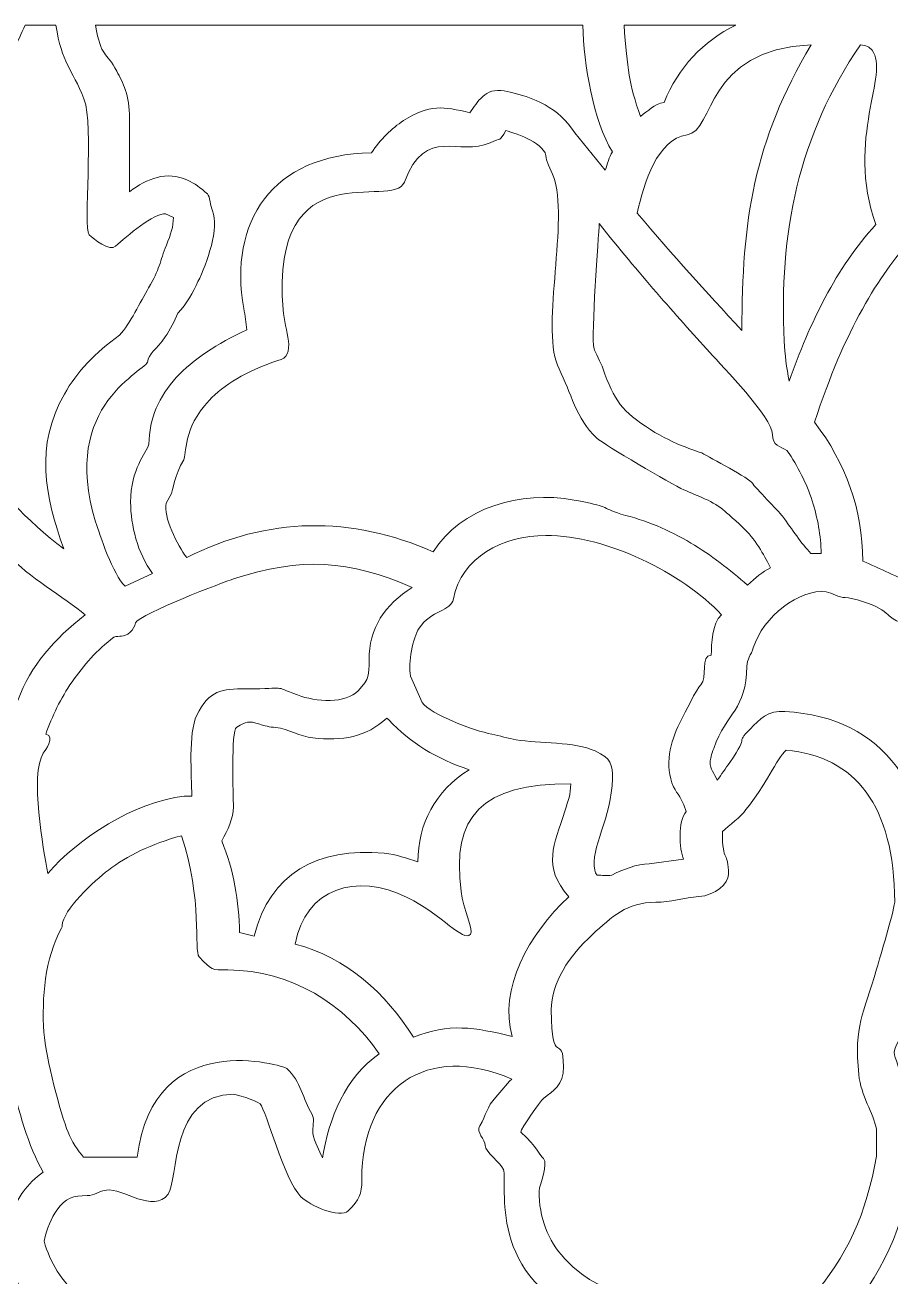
# Model space of a CAD drawing. Header units: millimetres. Extents: x -1211 to 1200, y -595 to 591.
# Drawn here: x 121 to 659, y -188 to 590 of the extents above; entities that cross this region are included whole.
import ezdxf

# ---------------------------------------------------------------- set-up
doc = ezdxf.new("R2010")
doc.units = ezdxf.units.MM
doc.header["$MEASUREMENT"] = 0
doc.layers.add('Layer 1', color=7, linetype='Continuous')

msp = doc.modelspace()

# ---------------------------------------------------------------- linework, layer by layer
at = {"layer": 'Layer 1', "color": 250, "lineweight": 20}
for points, knots in [([(121.1396, 589.7225), (121.1396, 589.7225), (140.2158, 589.7225), (140.2158, 589.7225), (143.8292, 565.7555), (150.0943, 562.884), (157.6117, 543.9122), (164.2398, 527.1843), (156.6635, 463.9553), (160.8772, 459.4915), (163.5829, 456.6251), (173.6839, 448.9637), (177.3162, 452.3156), (183.9268, 458.4159), (201.5286, 473.4463), (208.36, 472.3643), (208.36, 472.3643), (213.2157, 470.1271), (213.2157, 470.1271), (213.2157, 464.4588), (211.6366, 460.0168), (208.8292, 452.9393), (208.8292, 452.9393), (208.8251, 452.9406), (208.8251, 452.9406), (204.9034, 443.0631), (204.5326, 437.6878), (197.8184, 426.4871), (192.624, 417.8217), (186.1738, 404.0339), (179.7619, 397.0597), (164.6161, 386.4545), (153.181, 374.1126), (145.4607, 360.457), (127.0961, 327.9753), (133.2276, 297.8574), (145.0625, 264.3212), (122.0671, 282.0038), (102.5465, 302.1726), (88.6627, 326.4502), (106.0288, 335.3284), (81.5769, 350.4396), (79.3421, 354.4485), (79.3421, 354.4485), (75.7817, 374.1788), (75.7817, 374.1788), (73.4746, 399.9723), (81.5526, 463.2583), (87.0892, 488.9195), (87.3621, 490.1842), (87.0133, 491.5045), (87.1706, 492.7754), (92.8178, 515.2985), (99.4014, 536.9639), (107.3857, 557.7672), (111.5674, 568.6629), (116.1304, 579.3151), (121.1396, 589.7225)], [0, 0, 0, 0, 0.05263158, 0.05263158, 0.05263158, 0.10526316, 0.10526316, 0.10526316, 0.15789474, 0.15789474, 0.15789474, 0.21052632, 0.21052632, 0.21052632, 0.26315789, 0.26315789, 0.26315789, 0.31578947, 0.31578947, 0.31578947, 0.36842105, 0.36842105, 0.36842105, 0.42105263, 0.42105263, 0.42105263, 0.47368421, 0.47368421, 0.47368421, 0.52631579, 0.52631579, 0.52631579, 0.57894737, 0.57894737, 0.57894737, 0.63157895, 0.63157895, 0.63157895, 0.68421053, 0.68421053, 0.68421053, 0.73684211, 0.73684211, 0.73684211, 0.78947368, 0.78947368, 0.78947368, 0.84210526, 0.84210526, 0.84210526, 0.89473684, 0.89473684, 0.89473684, 0.94736842, 0.94736842, 0.94736842, 1, 1, 1, 1]), ([(164.7292, 589.7225), (164.7292, 589.7225), (467.5973, 589.7225), (467.5973, 589.7225), (468.2327, 564.9507), (474.087, 530.5554), (485.9646, 510.9123), (483.8166, 507.8317), (482.8818, 503.3434), (481.5773, 499.5463), (481.5773, 499.5463), (462.6444, 522.838), (462.6444, 522.838), (452.1483, 538.3786), (438.4054, 544.8302), (418.7497, 548.7739), (406.911, 551.1492), (402.0187, 541.6347), (397.4386, 535.2874), (380.8356, 539.1198), (372.4184, 540.6337), (356.1758, 530.3298), (348.62, 525.5368), (341.9834, 518.7322), (336.2646, 510.304), (274.3837, 509.5234), (247.3059, 467.0831), (256.9395, 413.7377), (257.7449, 409.2778), (258.5509, 404.8173), (258.7432, 400.4076), (240.2554, 391.6983), (225.381, 382.0863), (214.9835, 370.7463), (204.2195, 359.0063), (198.2532, 345.4925), (198.0292, 329.3378), (196.1924, 323.6822), (186.6238, 314.2045), (186.6238, 293.3449), (186.6238, 278.8073), (190.8838, 261.9047), (200.1594, 248.9689), (200.1594, 248.9689), (183.155, 241.1254), (183.155, 241.1254), (175.848, 247.8627), (167.1361, 273.8251), (164.8918, 281.0729), (142.076, 354.753), (197.3175, 375.1458), (197.3175, 380.9648), (197.3175, 384.8665), (202.8092, 388.2533), (208.0912, 396.0546), (211.2239, 400.6817), (213.9391, 405.7144), (215.8515, 410.8042), (221.7744, 416.5166), (225.3769, 423.9549), (228.4641, 430.3297), (233.9859, 441.7305), (242.0949, 463.9377), (237.4052, 474.3924), (236.1623, 477.1634), (235.9868, 483.2348), (234.285, 484.8481), (230.2305, 488.5896), (226.1306, 491.4174), (221.9921, 493.3253), (221.9921, 493.3253), (221.9866, 493.3158), (221.9866, 493.3158), (208.8673, 499.3622), (196.9532, 494.4313), (185.919, 486.1997), (185.919, 486.1997), (185.919, 531.6649), (185.919, 531.6649), (185.919, 546.4005), (181.9465, 553.7448), (177.9775, 561.0841), (177.9775, 561.0841), (177.9741, 561.0841), (177.9741, 561.0841), (171.4733, 573.6196), (168.408, 568.7414), (164.7292, 589.7225)], [0, 0, 0, 0, 0.03448276, 0.03448276, 0.03448276, 0.06896552, 0.06896552, 0.06896552, 0.10344828, 0.10344828, 0.10344828, 0.13793103, 0.13793103, 0.13793103, 0.17241379, 0.17241379, 0.17241379, 0.20689655, 0.20689655, 0.20689655, 0.24137931, 0.24137931, 0.24137931, 0.27586207, 0.27586207, 0.27586207, 0.31034483, 0.31034483, 0.31034483, 0.34482759, 0.34482759, 0.34482759, 0.37931034, 0.37931034, 0.37931034, 0.4137931, 0.4137931, 0.4137931, 0.44827586, 0.44827586, 0.44827586, 0.48275862, 0.48275862, 0.48275862, 0.51724138, 0.51724138, 0.51724138, 0.55172414, 0.55172414, 0.55172414, 0.5862069, 0.5862069, 0.5862069, 0.62068966, 0.62068966, 0.62068966, 0.65517241, 0.65517241, 0.65517241, 0.68965517, 0.68965517, 0.68965517, 0.72413793, 0.72413793, 0.72413793, 0.75862069, 0.75862069, 0.75862069, 0.79310345, 0.79310345, 0.79310345, 0.82758621, 0.82758621, 0.82758621, 0.86206897, 0.86206897, 0.86206897, 0.89655172, 0.89655172, 0.89655172, 0.93103448, 0.93103448, 0.93103448, 0.96551724, 0.96551724, 0.96551724, 1, 1, 1, 1]), ([(493.1778, 589.7225), (493.1778, 589.7225), (562.7535, 589.7225), (562.7535, 589.7225), (541.9911, 579.586), (527.0963, 563.459), (518.0321, 541.6686), (511.9949, 540.7434), (508.1155, 536.2481), (503.3817, 532.9892), (496.3975, 552.8229), (495.2874, 562.4036), (493.1778, 589.7225)], [0, 0, 0, 0, 0.25, 0.25, 0.25, 0.5, 0.5, 0.5, 0.75, 0.75, 0.75, 1, 1, 1, 1]), ([(501.3969, 472.8843), (524.1581, 445.921), (543.5515, 424.688), (566.4159, 400.0586), (566.4159, 467.9418), (573.764, 517.4903), (609.4819, 577.4193), (542.8838, 574.517), (549.934, 523.9177), (532.3269, 521.4819), (513.8859, 518.9307), (505.6466, 491.9298), (501.3969, 472.8843)], [0, 0, 0, 0, 0.25, 0.25, 0.25, 0.5, 0.5, 0.5, 0.75, 0.75, 0.75, 1, 1, 1, 1]), ([(649.5577, 465.7733), (630.7218, 519.8192), (658.5832, 559.4881), (647.2931, 574.0751), (645.8279, 575.9685), (643.4971, 577.1669), (640.0572, 577.4726), (601.5534, 521.4753), (589.1855, 459.3617), (592.7591, 393.3787), (593.2056, 385.143), (594.084, 376.8916), (595.8084, 368.6095), (608.4696, 404.5429), (625.0092, 438.7851), (649.5577, 465.7733)], [0, 0, 0, 0, 0.2, 0.2, 0.2, 0.4, 0.4, 0.4, 0.6, 0.6, 0.6, 0.8, 0.8, 0.8, 1, 1, 1, 1]), ([(530.3415, 301.0116), (522.4508, 304.6375), (480.6743, 329.116), (476.2883, 333.1499), (463.2097, 345.1785), (460.2154, 361.5715), (452.8117, 376.1121), (441.0962, 399.1215), (458.1705, 463.7986), (450.209, 493.2217), (448.9319, 497.9416), (444.889, 504.2996), (444.889, 507.1385), (444.889, 516.0951), (426.998, 521.9926), (419.6846, 524.2862), (415.7695, 517.0595), (416.9761, 519.7952), (409.9726, 516.5642), (390.7573, 507.6994), (370.0767, 527.686), (356.6875, 492.2039), (349.8769, 474.1552), (273.489, 513.8365), (281.3274, 412.7281), (282.2424, 400.9248), (290.4291, 383.6163), (278.0432, 381.305), (258.0459, 374.5233), (244.4303, 366.1376), (235.3921, 356.5471), (218.7324, 338.8678), (221.6, 323.0071), (219.5766, 319.6934), (213.9414, 310.464), (212.6784, 299.8202), (211.9914, 298.6859), (211.9914, 298.6859), (208.7127, 292.6348), (208.7127, 292.6348), (206.6779, 284.3919), (215.6436, 266.6293), (221.4382, 258.9395), (271.9057, 284.4455), (323.7804, 284.9886), (374.7035, 262.4839), (391.6526, 289.8357), (428.9261, 300.7856), (462.2394, 294.645), (484.4694, 290.5474), (478.2108, 290.3167), (491.2708, 285.829), (506.7196, 282.2248), (521.1889, 275.9823), (534.6846, 267.9775), (547.2488, 260.5251), (558.9699, 251.5405), (569.8496, 241.7383), (575.24, 246.675), (578.863, 249.7591), (584.2851, 252.6277), (581.1847, 258.2938), (575.7479, 269.3957), (568.172, 276.3867), (568.172, 277.0494), (557.3226, 286.3987), (556.0349, 287.5868), (548.9707, 294.1058), (538.7604, 297.1386), (530.3415, 301.0116)], [0, 0, 0, 0, 0.04347826, 0.04347826, 0.04347826, 0.08695652, 0.08695652, 0.08695652, 0.13043478, 0.13043478, 0.13043478, 0.17391304, 0.17391304, 0.17391304, 0.2173913, 0.2173913, 0.2173913, 0.26086957, 0.26086957, 0.26086957, 0.30434783, 0.30434783, 0.30434783, 0.34782609, 0.34782609, 0.34782609, 0.39130435, 0.39130435, 0.39130435, 0.43478261, 0.43478261, 0.43478261, 0.47826087, 0.47826087, 0.47826087, 0.52173913, 0.52173913, 0.52173913, 0.56521739, 0.56521739, 0.56521739, 0.60869565, 0.60869565, 0.60869565, 0.65217391, 0.65217391, 0.65217391, 0.69565217, 0.69565217, 0.69565217, 0.73913043, 0.73913043, 0.73913043, 0.7826087, 0.7826087, 0.7826087, 0.82608696, 0.82608696, 0.82608696, 0.86956522, 0.86956522, 0.86956522, 0.91304348, 0.91304348, 0.91304348, 0.95652174, 0.95652174, 0.95652174, 1, 1, 1, 1]), ([(-296.4143, 370.0825), (-296.3618, 361.7178), (-294.4956, 353.3639), (-290.8159, 345.4423), (-287.343, 337.9652), (-282.2386, 330.8484), (-275.5014, 324.4438), (-270.5142, 322.0194), (-269.2124, 319.3701), (-269.8535, 313.9582), (-269.9774, 312.6467), (-270.7359, 308.6287), (-275.3657, 307.832), (-296.9936, 284.3184), (-307.8094, 264.2151), (-307.8094, 244.2846), (-308.0636, 226.451), (-295.2405, 211.276), (-279.1203, 200.3974), (-258.347, 266.8293), (-184.0902, 310.5442), (-109.9625, 310.5442), (-109.6987, 310.5442), (-109.441, 310.5169), (-109.1944, 310.4647), (-69.9748, 305.2603), (-35.2844, 293.3526), (-5.1286, 275.9601), (26.5497, 257.6908), (53.2076, 233.3781), (74.8475, 204.4415), (81.4719, 198.0828), (98.4074, 189.6796), (116.5168, 170.1823), (124.7011, 192.1672), (139.0067, 208.0696), (158.3377, 223.3871), (145.7373, 234.0119), (121.8516, 247.6763), (111.3628, 259.902), (111.3628, 259.902), (92.9473, 280.2928), (92.9473, 280.2928), (90.3811, 282.1702), (46.4908, 303.5348), (44.3127, 304.4809), (31.9747, 309.8396), (18.0858, 312.6986), (6.0674, 318.6317), (6.0674, 318.6317), (-16.1917, 328.9018), (-16.1917, 328.9018), (-24.4722, 330.83), (-33.8232, 333.7679), (-43.0764, 337.7082), (-79.3461, 353.1541), (-104.6044, 382.5606), (-124.3477, 414.4319), (-136.58, 434.1784), (-144.2038, 464.1055), (-165.5679, 483.8748), (-170.6109, 488.5413), (-168.8195, 493.4417), (-178.3244, 493.4417), (-181.8248, 493.4417), (-186.1513, 495.6924), (-189.4543, 496.7088), (-202.3242, 490.7707), (-218.6236, 484.2922), (-216.658, 468.9445), (-214.8528, 454.8498), (-208.0657, 454.1693), (-221.4682, 441.8014), (-227.1151, 436.5904), (-280.4188, 440.3938), (-292.6877, 383.8493), (-293.69, 379.2302), (-295.1769, 374.6537), (-296.4143, 370.0825)], [0, 0, 0, 0, 0.03846154, 0.03846154, 0.03846154, 0.07692308, 0.07692308, 0.07692308, 0.11538462, 0.11538462, 0.11538462, 0.15384615, 0.15384615, 0.15384615, 0.19230769, 0.19230769, 0.19230769, 0.23076923, 0.23076923, 0.23076923, 0.26923077, 0.26923077, 0.26923077, 0.30769231, 0.30769231, 0.30769231, 0.34615385, 0.34615385, 0.34615385, 0.38461538, 0.38461538, 0.38461538, 0.42307692, 0.42307692, 0.42307692, 0.46153846, 0.46153846, 0.46153846, 0.5, 0.5, 0.5, 0.53846154, 0.53846154, 0.53846154, 0.57692308, 0.57692308, 0.57692308, 0.61538462, 0.61538462, 0.61538462, 0.65384615, 0.65384615, 0.65384615, 0.69230769, 0.69230769, 0.69230769, 0.73076923, 0.73076923, 0.73076923, 0.76923077, 0.76923077, 0.76923077, 0.80769231, 0.80769231, 0.80769231, 0.84615385, 0.84615385, 0.84615385, 0.88461538, 0.88461538, 0.88461538, 0.92307692, 0.92307692, 0.92307692, 0.96153846, 0.96153846, 0.96153846, 1, 1, 1, 1]), ([(972.5162, 219.4187), (972.5162, 219.4187), (976.5843, 219.4187), (976.5843, 219.4187), (976.5843, 251.9216), (979.4884, 300.6778), (930.6552, 300.6765), (907.1806, 300.676), (885.7508, 292.9708), (868.5283, 277.0771), (866.2912, 275.0126), (862.634, 276.7279), (862.6482, 279.4014), (862.6524, 290.1109), (863.6355, 300.8558), (866.5669, 311.2263), (869.4839, 321.5448), (874.3313, 331.4365), (882.0544, 340.4726), (887.1701, 348.8481), (888.1962, 360.3509), (893.5267, 368.5713), (908.9098, 392.2942), (917.9634, 424.8978), (891.4736, 444.6419), (864.3666, 464.846), (826.1938, 464.7398), (815.2088, 469.2326), (805.1076, 473.3639), (781.358, 481.9087), (772.1477, 479.4213), (772.0948, 479.407), (743.9716, 466.4024), (729.8617, 465.4371), (720.9124, 464.8248), (711.5255, 473.6264), (690.242, 466.0646), (684.4582, 464.0098), (678.1833, 460.7031), (670.9776, 455.7417), (661.6942, 445.4163), (651.4895, 431.6756), (641.2753, 413.2531), (631.1002, 394.9019), (620.9149, 371.8976), (611.6141, 342.9877), (631.1237, 317.289), (641.2683, 289.1803), (641.6596, 256.7499), (652.046, 251.9578), (663.6938, 247.0259), (673.6357, 241.7803), (682.3009, 237.2082), (678.8369, 236.9453), (688.5643, 236.9453), (695.6773, 269.7094), (694.1923, 285.9052), (731.7337, 299.7426), (736.7607, 301.5955), (760.9682, 300.6833), (774.0554, 288.6086), (774.0554, 288.6086), (774.0624, 288.6148), (774.0624, 288.6148), (788.0483, 275.7048), (787.198, 251.794), (785.2564, 249.3261), (778.9781, 241.3464), (779.4439, 241.4451), (776.3028, 232.762), (771.4848, 219.4426), (778.4549, 205.9259), (782.0886, 192.4834), (782.0886, 192.4834), (789.594, 164.7395), (789.594, 164.7395), (795.9207, 148.8427), (800.0436, 140.3922), (801.0393, 123.0342), (875.113, 155.801), (899.6422, 214.2317), (902.5429, 215.5698), (912.852, 220.3253), (923.1555, 224.4132), (935.0735, 222.8747), (935.0735, 222.8747), (972.5162, 219.4187), (972.5162, 219.4187)], [0, 0, 0, 0, 0.03448276, 0.03448276, 0.03448276, 0.06896552, 0.06896552, 0.06896552, 0.10344828, 0.10344828, 0.10344828, 0.13793103, 0.13793103, 0.13793103, 0.17241379, 0.17241379, 0.17241379, 0.20689655, 0.20689655, 0.20689655, 0.24137931, 0.24137931, 0.24137931, 0.27586207, 0.27586207, 0.27586207, 0.31034483, 0.31034483, 0.31034483, 0.34482759, 0.34482759, 0.34482759, 0.37931034, 0.37931034, 0.37931034, 0.4137931, 0.4137931, 0.4137931, 0.44827586, 0.44827586, 0.44827586, 0.48275862, 0.48275862, 0.48275862, 0.51724138, 0.51724138, 0.51724138, 0.55172414, 0.55172414, 0.55172414, 0.5862069, 0.5862069, 0.5862069, 0.62068966, 0.62068966, 0.62068966, 0.65517241, 0.65517241, 0.65517241, 0.68965517, 0.68965517, 0.68965517, 0.72413793, 0.72413793, 0.72413793, 0.75862069, 0.75862069, 0.75862069, 0.79310345, 0.79310345, 0.79310345, 0.82758621, 0.82758621, 0.82758621, 0.86206897, 0.86206897, 0.86206897, 0.89655172, 0.89655172, 0.89655172, 0.93103448, 0.93103448, 0.93103448, 0.96551724, 0.96551724, 0.96551724, 1, 1, 1, 1]), ([(541.5691, 323.904), (546.7744, 320.7071), (571.4578, 308.1038), (572.9905, 305.1593), (574.6175, 302.0339), (589.0958, 288.2272), (591.7195, 284.5778), (597.5393, 276.4832), (603.352, 267.7518), (609.3317, 261.4794), (609.3317, 261.4794), (615.7457, 261.4794), (615.7457, 261.4794), (615.4426, 272.5219), (613.5618, 283.5281), (610.1053, 294.1594), (606.5525, 305.0874), (601.333, 315.6284), (594.454, 325.4114), (590.2814, 328.0725), (585.4081, 328.2784), (585.4081, 335.4017), (585.4081, 346.0012), (554.2048, 377.7009), (546.4546, 386.3167), (525.1786, 409.9694), (502.298, 435.4031), (477.8294, 466.4364), (477.3939, 458.8001), (472.5871, 396.3924), (474.557, 388.6944), (475.0291, 386.8496), (479.0499, 379.5145), (480.0548, 376.5857), (487.0341, 356.2435), (491.9476, 349.7338), (509.6222, 338.4496), (524.4537, 328.9806), (541.554, 323.9148), (541.5691, 323.904)], [0, 0, 0, 0, 0.07692308, 0.07692308, 0.07692308, 0.15384615, 0.15384615, 0.15384615, 0.23076923, 0.23076923, 0.23076923, 0.30769231, 0.30769231, 0.30769231, 0.38461538, 0.38461538, 0.38461538, 0.46153846, 0.46153846, 0.46153846, 0.53846154, 0.53846154, 0.53846154, 0.61538462, 0.61538462, 0.61538462, 0.69230769, 0.69230769, 0.69230769, 0.76923077, 0.76923077, 0.76923077, 0.84615385, 0.84615385, 0.84615385, 0.92307692, 0.92307692, 0.92307692, 1, 1, 1, 1]), ([(553.7966, 223.4233), (528.9521, 249.5239), (482.9724, 272.6401), (444.5294, 272.6401), (417.823, 272.6401), (392.0881, 259.0715), (387.1782, 233.2668), (385.7169, 225.5867), (373.3982, 226.3991), (365.8064, 215.0167), (361.9166, 209.1844), (358.8768, 193.6418), (360.6193, 185.2923), (360.6193, 185.2923), (367.6956, 168.9679), (367.6956, 168.9679), (373.1794, 161.4642), (399.9889, 151.3034), (411.0171, 149.2638), (416.1071, 148.3224), (421.0519, 146.6208), (426.1608, 145.7741), (440.2178, 143.4444), (462.7793, 144.592), (475.3113, 138.8144), (475.3113, 138.8144), (475.3113, 138.8024), (475.3113, 138.8024), (485.27, 134.2091), (486.0855, 130.3673), (485.9597, 121.4658), (485.6253, 97.8165), (472.102, 78.0468), (474.9647, 64.8449), (475.2204, 63.6676), (475.6682, 62.665), (476.4523, 61.7062), (479.2763, 61.7062), (482.8055, 61.1157), (485.5201, 61.7062), (493.1798, 65.2353), (500.8402, 68.657), (508.8816, 68.7174), (508.8816, 68.7174), (530.1079, 71.5173), (530.1079, 71.5173), (527.5133, 78.122), (526.5873, 94.994), (531.8062, 101.2849), (527.3643, 113.5825), (525.7612, 111.3925), (523.0001, 119.0429), (518.1862, 132.3812), (522.9201, 147.1953), (528.7459, 157.9915), (528.7459, 157.9915), (528.7515, 157.989), (528.7515, 157.989), (530.995, 162.1607), (538.1323, 177.4139), (540.8417, 179.9247), (545.2488, 184.0086), (540.3993, 198.3903), (547.4363, 198.3903), (547.5204, 205.3122), (547.6657, 217.7604), (553.7966, 223.4233)], [0, 0, 0, 0, 0.04545455, 0.04545455, 0.04545455, 0.09090909, 0.09090909, 0.09090909, 0.13636364, 0.13636364, 0.13636364, 0.18181818, 0.18181818, 0.18181818, 0.22727273, 0.22727273, 0.22727273, 0.27272727, 0.27272727, 0.27272727, 0.31818182, 0.31818182, 0.31818182, 0.36363636, 0.36363636, 0.36363636, 0.40909091, 0.40909091, 0.40909091, 0.45454545, 0.45454545, 0.45454545, 0.5, 0.5, 0.5, 0.54545455, 0.54545455, 0.54545455, 0.59090909, 0.59090909, 0.59090909, 0.63636364, 0.63636364, 0.63636364, 0.68181818, 0.68181818, 0.68181818, 0.72727273, 0.72727273, 0.72727273, 0.77272727, 0.77272727, 0.77272727, 0.81818182, 0.81818182, 0.81818182, 0.86363636, 0.86363636, 0.86363636, 0.90909091, 0.90909091, 0.90909091, 0.95454545, 0.95454545, 0.95454545, 1, 1, 1, 1]), ([(546.7273, 132.1268), (546.5795, 127.0884), (549.4098, 125.1361), (551.0588, 120.5801), (553.7181, 124.2733), (556.3512, 127.9665), (558.8837, 131.6406), (558.8837, 131.6406), (558.8968, 131.6406), (558.8968, 131.6406), (572.444, 151.2855), (561.085, 141.6754), (571.6837, 152.597), (577.0401, 158.1168), (582.8417, 164.3392), (593.1677, 163.3104), (624.5346, 161.4322), (647.1313, 149.5798), (662.4128, 129.1076), (677.4773, 108.9255), (685.2616, 80.4224), (687.2148, 44.9114), (687.8284, 38.5192), (678.0456, 6.3166), (675.4992, 1.0483), (665.7463, -19.1303), (664.0349, -41.1108), (664.0277, -41.1236), (658.636, -50.6227), (661.7456, -48.63), (664.4265, -60.0343), (664.4265, -60.0343), (673.3284, -81.912), (673.3284, -81.912), (690.0056, -59.3325), (703.7169, -33.591), (710.8462, -7.2897), (712.063, -2.8008), (738.9401, 26.2873), (742.2359, 29.3314), (742.2359, 29.3314), (742.2428, 29.325), (742.2428, 29.325), (761.1899, 46.8325), (767.2058, 53.0808), (772.5226, 78.8279), (776.0904, 96.1049), (775.8623, 115.6039), (772.9663, 133.4099), (769.4778, 154.8593), (765.7302, 166.6914), (756.6266, 186.8767), (752.1173, 196.8751), (751.1135, 224.9277), (753.0248, 237.2778), (754.1277, 244.4039), (767.1718, 261.8615), (755.8949, 272.2721), (752.4985, 275.4073), (738.7753, 277.6339), (734.5245, 276.1501), (731.3599, 275.0455), (722.3306, 267.2933), (721.3829, 264.4572), (720.2972, 261.2077), (718.1515, 257.3084), (717.5593, 254.1586), (714.8279, 239.6329), (717.4644, 226.3903), (702.6114, 217.2456), (689.3741, 209.0959), (687.6008, 214.6734), (675.6701, 216.5724), (657.0448, 219.537), (661.9562, 221.2656), (651.4978, 227.5584), (647.8324, 229.7638), (635.2599, 234.0933), (630.6242, 234.0933), (626.6011, 234.0933), (622.696, 237.0177), (618.7467, 237.5881), (602.486, 239.9366), (579.2894, 221.9004), (573.5238, 202.9538), (572.1749, 198.5212), (569.56, 195.564), (569.501, 191.5502), (569.0963, 163.9529), (557.2146, 163.3744), (548.9133, 140.3574), (547.6015, 136.7196), (546.7273, 133.5707), (546.7273, 132.1268)], [0, 0, 0, 0, 0.03225806, 0.03225806, 0.03225806, 0.06451613, 0.06451613, 0.06451613, 0.09677419, 0.09677419, 0.09677419, 0.12903226, 0.12903226, 0.12903226, 0.16129032, 0.16129032, 0.16129032, 0.19354839, 0.19354839, 0.19354839, 0.22580645, 0.22580645, 0.22580645, 0.25806452, 0.25806452, 0.25806452, 0.29032258, 0.29032258, 0.29032258, 0.32258065, 0.32258065, 0.32258065, 0.35483871, 0.35483871, 0.35483871, 0.38709677, 0.38709677, 0.38709677, 0.41935484, 0.41935484, 0.41935484, 0.4516129, 0.4516129, 0.4516129, 0.48387097, 0.48387097, 0.48387097, 0.51612903, 0.51612903, 0.51612903, 0.5483871, 0.5483871, 0.5483871, 0.58064516, 0.58064516, 0.58064516, 0.61290323, 0.61290323, 0.61290323, 0.64516129, 0.64516129, 0.64516129, 0.67741935, 0.67741935, 0.67741935, 0.70967742, 0.70967742, 0.70967742, 0.74193548, 0.74193548, 0.74193548, 0.77419355, 0.77419355, 0.77419355, 0.80645161, 0.80645161, 0.80645161, 0.83870968, 0.83870968, 0.83870968, 0.87096774, 0.87096774, 0.87096774, 0.90322581, 0.90322581, 0.90322581, 0.93548387, 0.93548387, 0.93548387, 0.96774194, 0.96774194, 0.96774194, 1, 1, 1, 1]), ([(224.5997, 110.7711), (224.5997, 123.7305), (222.2451, 149.5741), (227.7607, 161.0203), (227.7607, 161.0203), (227.7654, 161.0184), (227.7654, 161.0184), (235.3214, 176.6883), (243.2273, 177.3618), (258.431, 177.3618), (285.3293, 177.3618), (273.8746, 179.8007), (290.2127, 173.593), (301.7405, 169.213), (320.4956, 168.0625), (327.9234, 176.2137), (335.2346, 184.2368), (334.7416, 185.6872), (334.7419, 195.2127), (334.7426, 215.1564), (344.5201, 229.5229), (361.5791, 240.388), (322.6395, 257.3491), (292.326, 259.5106), (250.5695, 245.6814), (245.0209, 243.8437), (192.9089, 224.275), (189.5828, 218.3214), (189.1971, 216.2132), (187.9892, 214.2201), (186.3275, 212.6854), (186.3275, 212.6854), (186.3344, 212.679), (186.3344, 212.679), (181.9306, 208.6152), (179.8595, 210.8299), (176.1181, 209.5594), (165.8907, 201.5253), (157.2534, 192.0174), (150.2124, 181.7289), (143.1789, 171.4518), (137.7432, 160.3915), (133.9085, 149.2371), (140.3925, 147.7976), (133.1325, 138.7934), (132.3336, 137.4875), (123.9343, 123.76), (132.3732, 77.8777), (135.1679, 62.7909), (153.8783, 84.3131), (188.7103, 107.1466), (219.9522, 110.7374), (221.4803, 110.9129), (223.0654, 110.7711), (224.5997, 110.7711)], [0, 0, 0, 0, 0.05555556, 0.05555556, 0.05555556, 0.11111111, 0.11111111, 0.11111111, 0.16666667, 0.16666667, 0.16666667, 0.22222222, 0.22222222, 0.22222222, 0.27777778, 0.27777778, 0.27777778, 0.33333333, 0.33333333, 0.33333333, 0.38888889, 0.38888889, 0.38888889, 0.44444444, 0.44444444, 0.44444444, 0.5, 0.5, 0.5, 0.55555556, 0.55555556, 0.55555556, 0.61111111, 0.61111111, 0.61111111, 0.66666667, 0.66666667, 0.66666667, 0.72222222, 0.72222222, 0.72222222, 0.77777778, 0.77777778, 0.77777778, 0.83333333, 0.83333333, 0.83333333, 0.88888889, 0.88888889, 0.88888889, 0.94444444, 0.94444444, 0.94444444, 1, 1, 1, 1]), ([(263.408, 23.8498), (273.1636, 62.7518), (302.5097, 79.0974), (344.2212, 75.26), (351.9882, 74.5454), (358.1057, 72.0959), (365.1326, 69.9355), (365.1326, 93.432), (375.8681, 114.1448), (396.9557, 127.1368), (376.7435, 133.9379), (360.4913, 143.7836), (347.0072, 158.0627), (347.0072, 158.0627), (345.7836, 159.1899), (345.7836, 159.1899), (333.0439, 147.4207), (318.042, 144.8335), (299.7953, 146.9381), (292.1099, 147.8246), (284.6338, 152.2536), (276.8955, 153.4871), (272.8403, 153.5616), (269.8366, 154.4853), (266.8355, 155.4091), (266.8355, 155.4091), (266.8369, 155.4128), (266.8369, 155.4128), (259.3488, 157.715), (258.7213, 157.1874), (252.5089, 153.6188), (248.8114, 151.4948), (250.4821, 110.5138), (250.4821, 104.0905), (250.4821, 96.7792), (246.9415, 89.8317), (243.2033, 82.9012), (250.6014, 65.2259), (253.9886, 45.2435), (254.2595, 25.9638), (254.2595, 25.9638), (263.408, 23.8498), (263.408, 23.8498)], [0, 0, 0, 0, 0.07142857, 0.07142857, 0.07142857, 0.14285714, 0.14285714, 0.14285714, 0.21428571, 0.21428571, 0.21428571, 0.28571429, 0.28571429, 0.28571429, 0.35714286, 0.35714286, 0.35714286, 0.42857143, 0.42857143, 0.42857143, 0.5, 0.5, 0.5, 0.57142857, 0.57142857, 0.57142857, 0.64285714, 0.64285714, 0.64285714, 0.71428571, 0.71428571, 0.71428571, 0.78571429, 0.78571429, 0.78571429, 0.85714286, 0.85714286, 0.85714286, 0.92857143, 0.92857143, 0.92857143, 1, 1, 1, 1]), ([(568.9458, 102.3682), (565.7106, 97.7625), (558.6425, 92.7643), (554.3125, 88.77), (554.3125, 68.2745), (558.1163, 77.1666), (558.1163, 62.0381), (558.1163, 56.6881), (549.7599, 49.0395), (539.6926, 48.3413), (530.8144, 47.7256), (521.7918, 44.8388), (512.896, 44.8388), (494.9564, 44.8388), (485.5345, 35.8026), (473.5346, 24.7368), (459.0409, 11.3713), (447.9741, -4.9426), (447.9741, -22.0838), (447.9741, -58.9896), (455.5642, -35.5916), (455.5642, -57.1238), (455.5642, -69.3571), (449.296, -71.8337), (443.1164, -77.0715), (441.1035, -78.7776), (428.986, -95.9712), (428.986, -97.8754), (439.6771, -107.735), (441.0911, -112.5888), (443.0839, -114.3867), (446.286, -117.2755), (440.8102, -130.4269), (440.377, -134.5384), (440.4425, -151.1298), (445.8376, -165.2114), (456.1209, -176.3753), (484.9272, -207.6496), (509.5586, -189.8471), (520.4799, -220.0972), (524.5785, -231.4498), (525.593, -243.6197), (522.4889, -254.9934), (560.2017, -241.4105), (588.8046, -223.2588), (609.4708, -200.5368), (631.3096, -176.524), (644.348, -147.3236), (649.9752, -112.9448), (649.9752, -112.9448), (649.9752, -96.1684), (649.9752, -96.1684), (648.1955, -86.0569), (640.3647, -75.3303), (639.072, -62.2334), (635.995, -31.0579), (641.8283, -25.6415), (650.1213, 3.3662), (652.5103, 11.7227), (660.3244, 37.0543), (661.3635, 44.8808), (661.3132, 74.9923), (655.1327, 97.6317), (643.6769, 113.2124), (632.2287, 128.7815), (615.353, 137.356), (593.9469, 139.3433), (588.0812, 133.9307), (581.081, 117.3198), (568.9458, 102.3682)], [0, 0, 0, 0, 0.04347826, 0.04347826, 0.04347826, 0.08695652, 0.08695652, 0.08695652, 0.13043478, 0.13043478, 0.13043478, 0.17391304, 0.17391304, 0.17391304, 0.2173913, 0.2173913, 0.2173913, 0.26086957, 0.26086957, 0.26086957, 0.30434783, 0.30434783, 0.30434783, 0.34782609, 0.34782609, 0.34782609, 0.39130435, 0.39130435, 0.39130435, 0.43478261, 0.43478261, 0.43478261, 0.47826087, 0.47826087, 0.47826087, 0.52173913, 0.52173913, 0.52173913, 0.56521739, 0.56521739, 0.56521739, 0.60869565, 0.60869565, 0.60869565, 0.65217391, 0.65217391, 0.65217391, 0.69565217, 0.69565217, 0.69565217, 0.73913043, 0.73913043, 0.73913043, 0.7826087, 0.7826087, 0.7826087, 0.82608696, 0.82608696, 0.82608696, 0.86956522, 0.86956522, 0.86956522, 0.91304348, 0.91304348, 0.91304348, 0.95652174, 0.95652174, 0.95652174, 1, 1, 1, 1]), ([(458.8284, 48.1665), (442.1797, 67.6978), (449.7883, 80.0395), (456.4122, 101.4533), (458.6396, 108.6541), (460.0823, 111.2692), (460.0823, 118.4339), (404.6313, 118.4339), (385.9466, 98.4347), (391.9339, 51.4406), (393.2844, 40.8404), (399.9697, 27.2946), (397.7658, 24.9192), (393.116, 19.9071), (380.8882, 36.5357), (358.3858, 47.8613), (326.8552, 63.7309), (295.0059, 53.2378), (288.8623, 18.8089), (320.8498, 10.4223), (345.2744, -11.6573), (362.3921, -38.9907), (384.1235, -30.0709), (400.4198, -32.8299), (423.7645, -38.5074), (415.0526, -9.484), (433.9013, 25.1784), (458.8284, 48.1665)], [0, 0, 0, 0, 0.11111111, 0.11111111, 0.11111111, 0.22222222, 0.22222222, 0.22222222, 0.33333333, 0.33333333, 0.33333333, 0.44444444, 0.44444444, 0.44444444, 0.55555556, 0.55555556, 0.55555556, 0.66666667, 0.66666667, 0.66666667, 0.77777778, 0.77777778, 0.77777778, 0.88888889, 0.88888889, 0.88888889, 1, 1, 1, 1]), ([(143.6274, 28.8241), (133.2755, 9.5297), (131.289, -14.3711), (132.7497, -35.9104), (133.8476, -52.0993), (143.2207, -86.8297), (147.7363, -98.0623), (149.8709, -103.3723), (153.7518, -109.5315), (157.3926, -113.5284), (157.3926, -113.5284), (190.767, -113.5284), (190.767, -113.5284), (200.6704, -31.4973), (282.0437, -56.9183), (283.6408, -58.3864), (292.3905, -66.4289), (293.6014, -77.4266), (299.3502, -87.0052), (301.281, -90.2222), (299.2406, -95.1922), (299.8608, -98.721), (300.8063, -104.1017), (303.7922, -109.5448), (305.7635, -113.9551), (310.0552, -89.2668), (319.6267, -64.0774), (341.1216, -49.274), (319.4652, -18.4201), (286.5614, 2.7783), (247.0373, 2.7783), (236.5826, 2.7783), (237.1486, 2.5168), (229.2439, 10.8848), (225.629, 14.7114), (231.5846, 46.7299), (218.2043, 86.1925), (199.3382, 81.081), (184.5887, 73.7182), (172.769, 64.8303), (164.3387, 58.4911), (144.1394, 39.598), (144.1394, 30.491), (144.1394, 29.8794), (143.9519, 29.3091), (143.6274, 28.8241)], [0, 0, 0, 0, 0.06666667, 0.06666667, 0.06666667, 0.13333333, 0.13333333, 0.13333333, 0.2, 0.2, 0.2, 0.26666667, 0.26666667, 0.26666667, 0.33333333, 0.33333333, 0.33333333, 0.4, 0.4, 0.4, 0.46666667, 0.46666667, 0.46666667, 0.53333333, 0.53333333, 0.53333333, 0.6, 0.6, 0.6, 0.66666667, 0.66666667, 0.66666667, 0.73333333, 0.73333333, 0.73333333, 0.8, 0.8, 0.8, 0.86666667, 0.86666667, 0.86666667, 0.93333333, 0.93333333, 0.93333333, 1, 1, 1, 1]), ([(901.2202, -360.3027), (900.8618, -359.8106), (895.4846, -313.5261), (873.1015, -278.2133), (848.99, -240.1735), (813.2736, -222.3392), (813.2736, -218.347), (813.2736, -205.1814), (861.1889, -232.2088), (863.1167, -232.623), (869.7747, -234.0533), (918.8445, -224.8122), (977.2898, -244.2039), (959.1849, -211.1767), (923.4609, -199.7568), (881.4254, -200.4935), (881.2848, -200.4985), (881.1422, -200.4961), (880.9982, -200.4853), (841.1549, -197.455), (803.8192, -202.6908), (768.196, -210.9041), (764.1491, -211.8372), (762.3856, -206.5572), (765.9521, -204.928), (806.2253, -186.5302), (838.9096, -176.6125), (881.287, -176.613), (931.7376, -176.6137), (976.6517, -192.5697), (999.52, -233.0673), (1024.3456, -195.8266), (1006.8825, -146.1668), (970.4231, -119.2827), (969.9885, -118.9622), (965.2168, -114.883), (965.1996, -109.6992), (965.1911, -107.1335), (967.9077, -107.4768), (973.1479, -97.7648), (982.3934, -80.6294), (992.0436, -69.4162), (991.7777, -50.1203), (991.0565, 2.2125), (926.9673, 30.9689), (870.786, 41.1228), (862.5753, 35.1279), (818.1991, 6.2837), (812.9367, 6.2837), (812.9367, 6.2837), (810.2112, 6.2837), (810.2112, 6.2837), (800.2842, -0.1921), (789.3803, -6.1867), (778.0313, -12.426), (759.2845, -22.7323), (739.3058, -33.7176), (720.8346, -48.5238), (715.1349, -60.7051), (708.4997, -72.8919), (700.4666, -84.665), (692.4728, -96.3813), (683.1024, -107.6788), (671.9085, -118.1403), (667.9333, -156.104), (653.0486, -188.2048), (628.5746, -214.8432), (605.6059, -239.842), (574.2238, -259.9854), (535.5265, -275.613), (561.8178, -277.1263), (602.784, -277.5338), (626.0517, -282.9001), (646.7246, -287.668), (653.9828, -292.8507), (667.2808, -302.9387), (683.9374, -315.5746), (679.6433, -319.0378), (679.6433, -337.5082), (679.6433, -340.4822), (671.1746, -351.3934), (669.1342, -354.5312), (680.7042, -365.2168), (679.3097, -364.2092), (686.8661, -378.1453), (687.5732, -379.4493), (694.7719, -402.9823), (694.8282, -403.9934), (695.7381, -420.3187), (698.6313, -436.8232), (698.6313, -453.1645), (698.6313, -455.2041), (695.1924, -474.1381), (694.4555, -475.6341), (687.1463, -490.4746), (687.2423, -490.4461), (687.2423, -505.7348), (687.2423, -507.9996), (689.5565, -509.1014), (690.771, -511.486), (692.9978, -515.8577), (708.2403, -525.6246), (715.024, -527.0984), (719.2666, -528.0201), (724.9982, -527.0863), (729.3726, -527.0863), (740.2324, -527.0863), (751.1074, -523.683), (760.1195, -517.7437), (768.6769, -512.1039), (775.5415, -504.1836), (779.1012, -494.7304), (779.1076, -490.4124), (779.2742, -490.2573), (783.8881, -485.985), (783.8881, -485.985), (783.8881, -485.9722), (783.8881, -485.9722), (788.6872, -481.5436), (820.1113, -478.3255), (827.9971, -478.0176), (827.9971, -478.0176), (873.3736, -474.5266), (873.3736, -474.5266), (886.115, -472.8375), (895.1546, -470.3471), (901.834, -466.6502), (908.1089, -463.177), (912.3865, -458.5499), (915.8326, -452.4168), (917.4255, -446.7471), (918.1687, -432.8693), (919.7933, -427.6387), (923.8179, -414.6816), (923.8437, -414.3926), (919.7465, -401.3982), (918.6278, -397.8505), (916.9004, -394.4244), (915.9333, -390.8408), (911.2887, -373.6302), (911.3017, -375.8051), (901.2202, -360.3027)], [0, 0, 0, 0, 0.0212766, 0.0212766, 0.0212766, 0.04255319, 0.04255319, 0.04255319, 0.06382979, 0.06382979, 0.06382979, 0.08510638, 0.08510638, 0.08510638, 0.10638298, 0.10638298, 0.10638298, 0.12765957, 0.12765957, 0.12765957, 0.14893617, 0.14893617, 0.14893617, 0.17021277, 0.17021277, 0.17021277, 0.19148936, 0.19148936, 0.19148936, 0.21276596, 0.21276596, 0.21276596, 0.23404255, 0.23404255, 0.23404255, 0.25531915, 0.25531915, 0.25531915, 0.27659574, 0.27659574, 0.27659574, 0.29787234, 0.29787234, 0.29787234, 0.31914894, 0.31914894, 0.31914894, 0.34042553, 0.34042553, 0.34042553, 0.36170213, 0.36170213, 0.36170213, 0.38297872, 0.38297872, 0.38297872, 0.40425532, 0.40425532, 0.40425532, 0.42553191, 0.42553191, 0.42553191, 0.44680851, 0.44680851, 0.44680851, 0.46808511, 0.46808511, 0.46808511, 0.4893617, 0.4893617, 0.4893617, 0.5106383, 0.5106383, 0.5106383, 0.53191489, 0.53191489, 0.53191489, 0.55319149, 0.55319149, 0.55319149, 0.57446809, 0.57446809, 0.57446809, 0.59574468, 0.59574468, 0.59574468, 0.61702128, 0.61702128, 0.61702128, 0.63829787, 0.63829787, 0.63829787, 0.65957447, 0.65957447, 0.65957447, 0.68085106, 0.68085106, 0.68085106, 0.70212766, 0.70212766, 0.70212766, 0.72340426, 0.72340426, 0.72340426, 0.74468085, 0.74468085, 0.74468085, 0.76595745, 0.76595745, 0.76595745, 0.78723404, 0.78723404, 0.78723404, 0.80851064, 0.80851064, 0.80851064, 0.82978723, 0.82978723, 0.82978723, 0.85106383, 0.85106383, 0.85106383, 0.87234043, 0.87234043, 0.87234043, 0.89361702, 0.89361702, 0.89361702, 0.91489362, 0.91489362, 0.91489362, 0.93617021, 0.93617021, 0.93617021, 0.95744681, 0.95744681, 0.95744681, 0.9787234, 0.9787234, 0.9787234, 1, 1, 1, 1]), ([(115.3498, -189.39), (72.935, -176.3529), (95.0541, -97.4642), (84.1723, -47.3496), (82.5931, -40.0767), (85.4757, -14.3627), (56.321, -23.3312), (53.6757, -24.1449), (34.6308, -27.3364), (31.7181, -24.1081), (16.2327, -6.9436), (-2.0594, 3.4424), (-23.4236, 10.8963), (-15.3367, -4.6195), (-7.932, -20.778), (-0.8951, -37.5824), (1.9764, -44.4401), (22.6124, -94.1574), (22.6124, -99.1806), (22.6124, -102.4624), (22.1396, -106.0621), (22.6124, -109.3216), (23.7898, -117.4389), (31.206, -138.1503), (33.8807, -147.4462), (48.836, -199.4214), (89.8747, -219.6817), (146.9233, -224.8062), (133.3786, -215.5214), (121.922, -203.6688), (115.3498, -189.39)], [0, 0, 0, 0, 0.1, 0.1, 0.1, 0.2, 0.2, 0.2, 0.3, 0.3, 0.3, 0.4, 0.4, 0.4, 0.5, 0.5, 0.5, 0.6, 0.6, 0.6, 0.7, 0.7, 0.7, 0.8, 0.8, 0.8, 0.9, 0.9, 0.9, 1, 1, 1, 1]), ([(424.6506, -232.8079), (444.7461, -227.8086), (454.9141, -227.968), (475.3059, -215.6367), (406.0797, -188.7971), (421.42, -129.9196), (418.2889, -121.2485), (416.7916, -117.1021), (406.8992, -110.3549), (406.8992, -106.193), (406.8992, -102.4285), (401.1182, -98.1318), (403.6144, -94.0113), (407.683, -87.2947), (407.6615, -82.4478), (413.5661, -76.1705), (417.0103, -72.5091), (419.731, -68.5056), (423.5007, -65.0352), (370.9969, -42.1329), (330.2425, -69.9929), (330.2425, -127.217), (330.2425, -137.1139), (328.9813, -139.6365), (321.8269, -146.8017), (316.6703, -151.9661), (297.6998, -143.3989), (292.458, -138.121), (281.7271, -127.3159), (270.9196, -84.4125), (267.0642, -80.4231), (264.7648, -78.0437), (250.8623, -74.3227), (250.832, -74.323), (210.9129, -74.6718), (216.3872, -127.4356), (209.848, -136.4871), (209.848, -136.4871), (209.8419, -136.4832), (209.8419, -136.4832), (200.9567, -148.7624), (181.5983, -132.5335), (171.5827, -133.9122), (167.6155, -134.4583), (163.7266, -137.4121), (159.6868, -137.4121), (150.7307, -137.4121), (146.4412, -138.566), (140.703, -146.5066), (137.2664, -151.2621), (134.6436, -157.6611), (132.8351, -165.6983), (136.5383, -178.8516), (143.7694, -190.3938), (154.5279, -200.3225), (165.4725, -210.4228), (180.0685, -218.8765), (198.3137, -225.6823), (202.7802, -225.6899), (203.091, -225.8661), (207.3348, -229.7798), (207.3348, -229.7798), (213.7365, -232.7354), (213.7365, -232.7354), (216.4284, -233.388), (376.8407, -241.1405), (391.0376, -239.7022), (391.0376, -239.7022), (424.6506, -232.8079), (424.6506, -232.8079)], [0, 0, 0, 0, 0.04347826, 0.04347826, 0.04347826, 0.08695652, 0.08695652, 0.08695652, 0.13043478, 0.13043478, 0.13043478, 0.17391304, 0.17391304, 0.17391304, 0.2173913, 0.2173913, 0.2173913, 0.26086957, 0.26086957, 0.26086957, 0.30434783, 0.30434783, 0.30434783, 0.34782609, 0.34782609, 0.34782609, 0.39130435, 0.39130435, 0.39130435, 0.43478261, 0.43478261, 0.43478261, 0.47826087, 0.47826087, 0.47826087, 0.52173913, 0.52173913, 0.52173913, 0.56521739, 0.56521739, 0.56521739, 0.60869565, 0.60869565, 0.60869565, 0.65217391, 0.65217391, 0.65217391, 0.69565217, 0.69565217, 0.69565217, 0.73913043, 0.73913043, 0.73913043, 0.7826087, 0.7826087, 0.7826087, 0.82608696, 0.82608696, 0.82608696, 0.86956522, 0.86956522, 0.86956522, 0.91304348, 0.91304348, 0.91304348, 0.95652174, 0.95652174, 0.95652174, 1, 1, 1, 1]), ([(112.3198, -63.962), (114.724, -89.5448), (111.9467, -119.1202), (114.731, -143.6769), (116.1876, -140.6093), (117.8734, -137.749), (119.79, -135.096), (119.79, -135.096), (119.7962, -135.0998), (119.7962, -135.0998), (123.2561, -130.3119), (127.4448, -126.2081), (132.3591, -122.7909), (123.0089, -107.1552), (116.6946, -83.9679), (112.3198, -63.962)], [0, 0, 0, 0, 0.2, 0.2, 0.2, 0.4, 0.4, 0.4, 0.6, 0.6, 0.6, 0.8, 0.8, 0.8, 1, 1, 1, 1])]:
    msp.add_open_spline(points, degree=3, knots=knots, dxfattribs=at)

doc.saveas('drawing.dxf')
